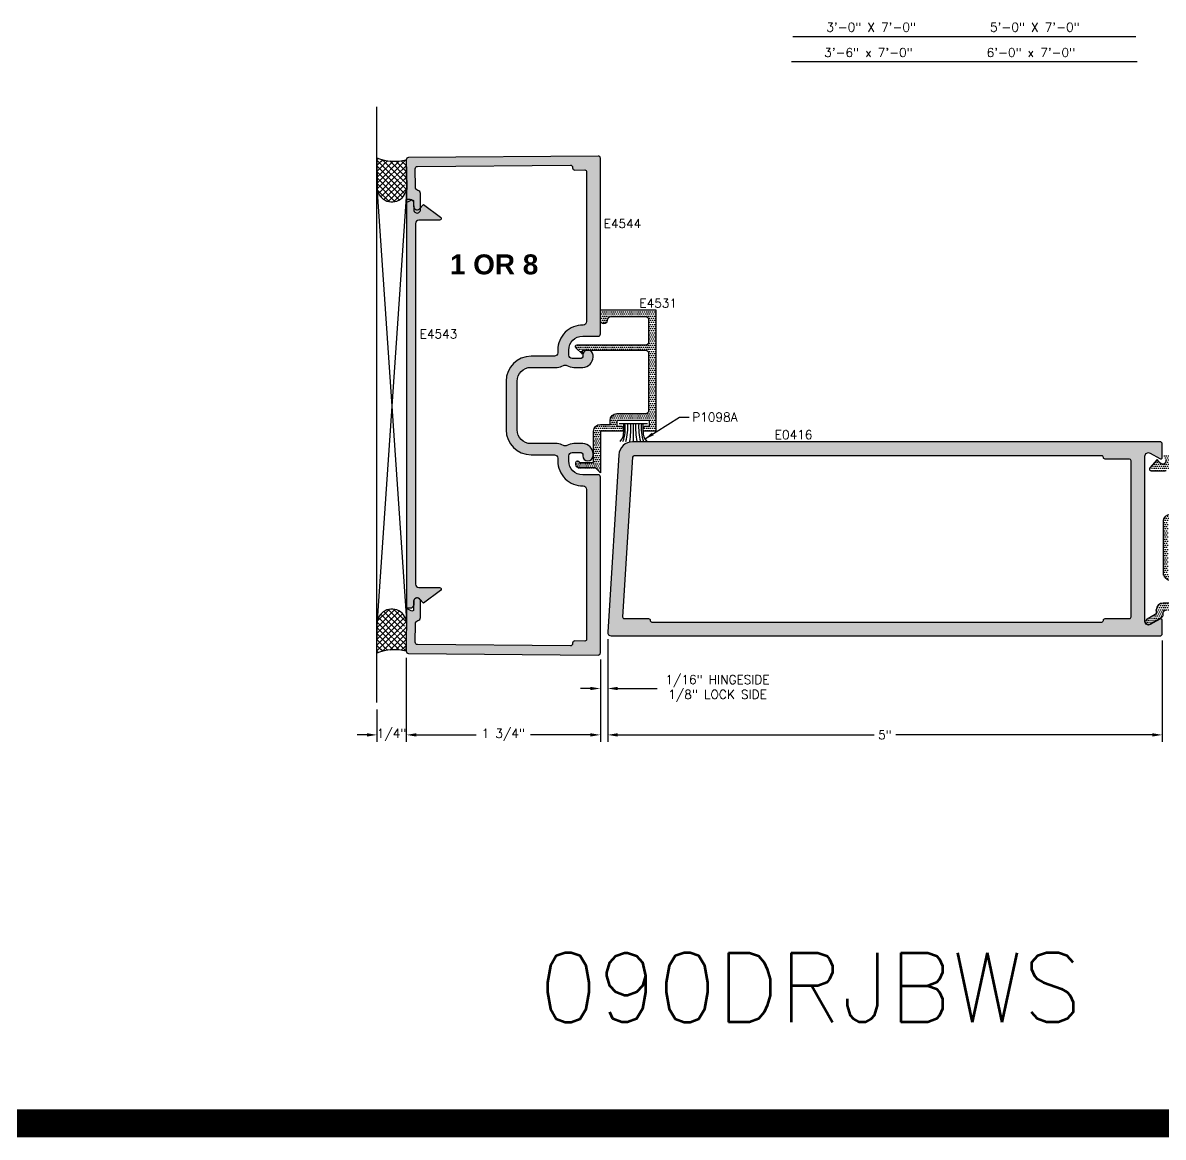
# Model space of a CAD drawing. Extents: x 0 to 130, y 0 to 90.
# Drawn here: x 59.54 to 69.83, y 59.75 to 69.8 of the extents above; entities that cross this region are included whole.
import ezdxf

# ---------------------------------------------------------------- set-up
doc = ezdxf.new("R2010")
doc.units = 0
doc.header["$MEASUREMENT"] = 0
doc.header["$PDMODE"] = 3
doc.layers.get('0').update_dxf_attribs({"linetype": 'CONTINUOUS'})
doc.layers.get('DEFPOINTS').update_dxf_attribs({"linetype": 'CONTINUOUS'})
for name, color, linetype in [('R-ANNO-DIMS', 3, 'CONTINUOUS'), ('R-ANNO-TEXT', 6, 'CONTINUOUS'), ('R-DET1', 4, 'CONTINUOUS'), ('R-DET2', 2, 'CONTINUOUS'), ('R-DET3', 5, 'CONTINUOUS'), ('R-OTLN', 1, 'CONTINUOUS'), ('R-PAT1', 5, 'CONTINUOUS'), ('TITLE', 7, 'CONTINUOUS')]:
    doc.layers.add(name, color=color, linetype=linetype)
doc.styles.get("Standard").update_dxf_attribs({"font": 'simplex'})
doc.dimstyles.new('1X', dxfattribs={"dimscale": 0, "dimtxt": 0.08, "dimasz": 0.09, "dimexe": 0.062, "dimexo": 0.062, "dimgap": 0.045, "dimtad": 0, "dimdec": 4, "dimzin": 4, "dimtxsty": 'STANDARD', "dimcen": 0, "dimazin": 3, "dimtp": 0.02, "dimtfac": 1, "dimtdec": 4, "dimtofl": 0, "dimtmove": 0, "dimatfit": 3, "dimtolj": 1, "dimtzin": 4})
pattern_1 = [(0, (60.76022827649363, 62.02101586784789), (0.009375, 0.01875), [0, -0.01875])]

# ---------------------------------------------------------------- blocks, each defined once
blk = doc.blocks.new('*D44')
at = {"layer": 'DEFPOINTS', "color": 0}
for p in [(64.81738784595909, 64.30734115437988), (64.75107755507702, 64.12200474211072), (64.81738784595909, 63.79991221047084)]:
    blk.add_point(p, dxfattribs=at)
at = {"layer": 'R-ANNO-DIMS', "color": 0}
for p, q in [((64.81738784595909, 64.24534115437989), (64.81738784595909, 63.73791221047084)), ((64.75107755507702, 64.06000474211072), (64.75107755507702, 63.73791221047084)), ((64.66107755507701, 63.79991221047084), (64.57107755507701, 63.79991221047084)), ((64.9073878459591, 63.79991221047084), (65.26334022691147, 63.79991221047084))]:
    blk.add_line(p, q, dxfattribs=at)
for points in [[(64.66107755507701, 63.81491221047084), (64.66107755507701, 63.78491221047084), (64.75107755507702, 63.79991221047084)], [(64.9073878459591, 63.81491221047084), (64.9073878459591, 63.78491221047084), (64.81738784595909, 63.79991221047084)]]:
    blk.add_solid(points, dxfattribs=at)
at = {"layer": 'R-ANNO-DIMS', "color": 0, "insert": (65.80738784595908, 63.79991221047084), "char_height": 0.08, "attachment_point": 5}
blk.add_mtext('\\A1;1/16" HINGESIDE\\P1/8" LOCK SIDE', dxfattribs=at)
blk = doc.blocks.new('*D43')
at = {"layer": 'DEFPOINTS', "color": 0}
for p in [(64.81738784595909, 64.30734115437988), (69.8173398455427, 64.29438889024121), (69.8173398455427, 63.38165306894983)]:
    blk.add_point(p, dxfattribs=at)
at = {"layer": 'R-ANNO-DIMS', "color": 0}
for p, q in [((64.81738784595909, 64.24534115437989), (64.81738784595909, 63.31965306894983)), ((69.8173398455427, 64.23238889024121), (69.8173398455427, 63.31965306894983)), ((64.9073878459591, 63.38165306894983), (67.21903051241756, 63.38165306894983)), ((69.7273398455427, 63.38165306894983), (67.41569717908422, 63.38165306894983))]:
    blk.add_line(p, q, dxfattribs=at)
for points in [[(64.9073878459591, 63.39665306894983), (64.9073878459591, 63.36665306894983), (64.81738784595909, 63.38165306894983)], [(69.7273398455427, 63.39665306894983), (69.7273398455427, 63.36665306894983), (69.8173398455427, 63.38165306894983)]]:
    blk.add_solid(points, dxfattribs=at)
at = {"layer": 'R-ANNO-DIMS', "color": 0, "insert": (67.31736384575089, 63.38165306894983), "char_height": 0.08, "attachment_point": 5}
blk.add_mtext('\\A1;5"', dxfattribs=at)
blk = doc.blocks.new('*D45')
at = {"layer": 'DEFPOINTS', "color": 0}
for p in [(63.00131872042468, 64.13710011877062), (62.73687231893557, 63.67335779103037), (63.00131872042468, 63.38165306894983)]:
    blk.add_point(p, dxfattribs=at)
at = {"layer": 'R-ANNO-DIMS', "color": 0}
for p, q in [((63.00131872042468, 64.07510011877062), (63.00131872042468, 63.31965306894983)), ((62.73687231893557, 63.61135779103037), (62.73687231893557, 63.31965306894983)), ((62.64687231893556, 63.38165306894983), (62.55687231893557, 63.38165306894983)), ((63.09131872042469, 63.38165306894983), (63.18131872042468, 63.38165306894983))]:
    blk.add_line(p, q, dxfattribs=at)
for points in [[(62.64687231893556, 63.39665306894983), (62.64687231893556, 63.36665306894983), (62.73687231893557, 63.38165306894983)], [(63.09131872042469, 63.39665306894983), (63.09131872042469, 63.36665306894983), (63.00131872042468, 63.38165306894983)]]:
    blk.add_solid(points, dxfattribs=at)
at = {"layer": 'R-ANNO-DIMS', "color": 0, "insert": (62.86909551968013, 63.38165306894983), "char_height": 0.08, "attachment_point": 5}
blk.add_mtext('\\A1;1/4"', dxfattribs=at)
blk = doc.blocks.new('*D46')
at = {"layer": 'DEFPOINTS', "color": 0}
for p in [(63.00131872042468, 64.13710011877062), (64.75107755507702, 64.12200474211072), (64.75107755507702, 63.38165306894983)]:
    blk.add_point(p, dxfattribs=at)
at = {"layer": 'R-ANNO-DIMS', "color": 0}
for p, q in [((63.00131872042468, 64.07510011877062), (63.00131872042468, 63.31965306894983)), ((64.75107755507702, 64.06000474211072), (64.75107755507702, 63.31965306894983)), ((63.09131872042469, 63.38165306894983), (63.63119813775085, 63.38165306894983)), ((64.66107755507701, 63.38165306894983), (64.12119813775085, 63.38165306894983))]:
    blk.add_line(p, q, dxfattribs=at)
for points in [[(63.09131872042469, 63.39665306894983), (63.09131872042469, 63.36665306894983), (63.00131872042468, 63.38165306894983)], [(64.66107755507701, 63.39665306894983), (64.66107755507701, 63.36665306894983), (64.75107755507702, 63.38165306894983)]]:
    blk.add_solid(points, dxfattribs=at)
at = {"layer": 'R-ANNO-DIMS', "color": 0, "insert": (63.87619813775085, 63.38165306894983), "char_height": 0.08, "attachment_point": 5}
blk.add_mtext('\\A1;1 3/4"', dxfattribs=at)

msp = doc.modelspace()

# ---------------------------------------------------------------- hatches: boundary and pattern name
at = {"layer": 'R-PAT1'}
h = msp.add_hatch(dxfattribs=at)
h.set_pattern_fill('ANSI37', color=256, scale=0.3, style=0)
h.set_pattern_definition([(45, (53.16250925716278, 61.69968537047961), (-0.02651650429449553, 0.02651650429449553), []), (135, (53.16250925716278, 61.69968537047961), (-0.02651650429449553, -0.02651650429449553), [])])
edge = h.paths.add_edge_path()
edge.add_line((63.00131872042468, 68.56655876760375), (63.00468716312706, 68.32166888381497))
edge.add_line((62.73712035669298, 68.58425390498064), (62.73721231943706, 68.32166888381497))
edge.add_arc((62.87094974128206, 68.32166888381497), 0.1337374218449998, 180.0000000008725, 368.2968632308443)
edge.add_arc((62.89809217009561, 69.00649098097004), 0.4518805960098387, 249.1313715685076, 283.2051082673992)
h = msp.add_hatch(dxfattribs=at)
h.set_pattern_fill('DOTS', color=256, scale=0.3, style=0)
h.set_pattern_definition(pattern_1)
edge = h.paths.add_edge_path()
edge.add_arc((64.73107755507702, 66.99682944318718), 0.0199999999999978, 269.9999999999949, 360.0000000000051)
edge.add_line((64.75107755507702, 66.99682944318718), (64.75107755507702, 68.58165414426365))
edge.add_arc((64.73107755507701, 68.58165414426365), 0.02000000000000135, 0, 90.49999999999598)
edge.add_line((64.73090302436705, 68.60165338272493), (63.021143428176, 68.586732536775))
edge.add_arc((63.02131795888597, 68.56673329831372), 0.01999999999999962, 90.49999999999986, 180.5000000000011)
edge.add_line((63.00131872042468, 68.56655876760375), (63.00456624531081, 68.19442927464206))
edge.add_arc((63.01256594069532, 68.19449908692604), 0.007999999999999155, 180.5000000000164, 300.5001091747245)
edge.add_line((63.01662626073338, 68.18760606137928), (63.04498156641883, 68.20430868565927))
edge.add_arc((63.0525946664902, 68.19138426275906), 0.01500000000000013, 0.5000000000061959, 120.50010917471741, ccw=False)
edge.add_line((63.06759409533616, 68.19151516079154), (63.06823455514308, 68.11812573605506))
edge.add_arc((63.09923342199948, 68.11839542904728), 0.03100004001111181, 180.4984659742341, 360.5015340257684)
edge.add_line((63.13023227437002, 68.11866678195408), (63.12898103599743, 68.26203437963338))
edge.add_arc((63.09798221654896, 68.26176383794188), 0.03100000000009017, 0.5000352864027092, 74.5860505580476)
edge.add_arc((63.114461248123, 68.32153374273011), 0.03099999999999986, 180.5000000000016, 254.5860505581224, ccw=False)
edge.add_line((63.08346242850801, 68.32126322012965), (63.0820137971097, 68.48725993659849))
edge.add_arc((63.10201303557098, 68.48743446730846), 0.01999999999999872, 90.49999999999858, 180.4999999999986, ccw=False)
edge.add_line((63.10183850486101, 68.50743370576974), (64.48090302436705, 68.5194686195064))
edge.add_arc((64.48107755507702, 68.49946938104512), 0.01999999999999961, 0, 90.49999999999733, ccw=False)
edge.add_line((64.50107755507702, 68.49946938104512), (64.50107755507702, 68.49481826536481))
edge.add_arc((64.52107755507701, 68.49481826536481), 0.01999999999999913, 179.9999999999949, 270.4999999999973)
edge.add_line((64.52125208578698, 68.47481902690353), (64.61094665704454, 68.47560177956845))
edge.add_arc((64.61107755507702, 68.46060235072247), 0.01499999999999838, 0, 90.49999999999937, ccw=False)
edge.add_line((64.62607755507702, 68.46060235072247), (64.62607755507702, 67.10781163925407))
edge.add_arc((64.59507755507701, 67.10781163925407), 0.03100000000000724, -90.67573768840703, 1.318767317570746e-11, ccw=False)
edge.add_arc((64.59205840009868, 66.85182944318719), 0.2250000000000008, 89.32426231157832, 180.0000000000002)
edge.add_line((64.36705840009868, 66.85182944318719), (64.36705840009868, 66.82686118908417))
edge.add_arc((64.33605840009868, 66.82686118908417), 0.03099999999999792, -90.00000000000159, 1.5916157281026244e-12, ccw=False)
edge.add_line((64.33605840009868, 66.79586118908418), (64.12607755507702, 66.79586118908418))
edge.add_arc((64.12607755507702, 66.57086118908418), 0.2249999999999996, 89.99999999999945, 179.9999999999995)
edge.add_line((63.90107755507702, 66.57086118908418), (63.90107755507702, 66.35182944318719))
edge.add_line((63.90107755507702, 66.35182944318719), (63.90107755507702, 66.13279769729019))
edge.add_arc((64.12607755507702, 66.13279769729019), 0.2249999999999992, 180.0000000000005, 270.0000000000006)
edge.add_line((64.12607755507702, 65.90779769729019), (64.33605840009868, 65.90779769729019))
edge.add_arc((64.33605840009868, 65.8767976972902), 0.03099999999999792, -1.5916157281026244e-12, 90.00000000000159, ccw=False)
edge.add_line((64.36705840009868, 65.8767976972902), (64.36705840009868, 65.8518294431872))
edge.add_arc((64.59205840009864, 65.85182944318723), 0.2249999999999472, 180.0000000000113, 270.6757376884349)
edge.add_arc((64.59507755507701, 65.59584724712042), 0.03100000000000127, 1.5916157281026244e-12, 90.67573768842442, ccw=False)
edge.add_line((64.62607755507702, 65.59584724712042), (64.62607755507702, 64.2430565356519))
edge.add_arc((64.61107755507702, 64.2430565356519), 0.01499999999999879, 269.50000000000057, 359.9999999999983, ccw=False)
edge.add_line((64.61094665704454, 64.22805710680593), (64.52125208578698, 64.22883985947084))
edge.add_arc((64.52107755507701, 64.20884062100956), 0.01999999999999874, 89.49999999999632, 179.9999999999975)
edge.add_line((64.50107755507702, 64.20884062100956), (64.50107755507702, 64.20418950532925))
edge.add_arc((64.48107755507701, 64.20418950532925), 0.01999999999999913, 269.5000000000027, 359.9999999999911, ccw=False)
edge.add_line((64.48090302436705, 64.18419026686797), (63.10183850486101, 64.19622518060463))
edge.add_arc((63.10201303557097, 64.21622441906592), 0.01999999999999962, 179.4999999999989, 269.4999999999989, ccw=False)
edge.add_line((63.08201379710969, 64.2163989497759), (63.08346242842013, 64.38239565617543))
edge.add_arc((63.11446124803507, 64.38212513357492), 0.03099999999994533, 105.41391550121801, 179.4999999998654, ccw=False)
edge.add_arc((63.09798225186731, 64.44189504812476), 0.03100000000000103, 285.4139155013505, 359.4999788280914)
edge.add_line((63.12898107138234, 64.44162451406964), (63.13023227524267, 64.5849922044165))
edge.add_arc((63.099233423309, 64.5852636073845), 0.03100004001249247, 359.4983734451089, 539.5016265548951)
edge.add_line((63.06823455601573, 64.5855332503155), (63.0675940950245, 64.51214368987016))
edge.add_arc((63.05259466617854, 64.51227458790262), 0.01500000000000148, 239.4999590346846, 359.50000000000574, ccw=False)
edge.add_line((63.04498158149342, 64.4993501559392), (63.01662625182095, 64.5160527488796))
edge.add_arc((63.01256593998888, 64.5091597184991), 0.00799999999999807, 59.49995903464867, 179.5000000000057)
edge.add_line((63.00456624460437, 64.5092295307831), (63.00131872042468, 64.13710011877062))
edge.add_arc((63.02131795888597, 64.13692558806065), 0.01999999999999827, 179.5000000000052, 269.5000000000027)
edge.add_line((63.021143428176, 64.11692634959937), (64.73090302436705, 64.10200550364942))
edge.add_arc((64.73107755507701, 64.12200474211072), 0.02000000000000138, 269.500000000004, 360)
edge.add_line((64.75107755507702, 64.12200474211072), (64.75107755507702, 65.70682944318719))
edge.add_arc((64.73107755507701, 65.70682944318719), 0.02000000000000268, 359.9999999999987, 449.9999999999911)
edge.add_line((64.73107755507701, 65.72682944318719), (64.59205840009868, 65.72682944318719))
edge.add_arc((64.59205840009868, 65.85182944318719), 0.125, 180, 270, ccw=False)
edge.add_line((64.46705840009868, 65.85182944318719), (64.46705840009868, 65.89679769729018))
edge.add_arc((64.49805840009869, 65.89679769729018), 0.03100000000000191, 90.00000000000568, 180.0000000000008, ccw=False)
edge.add_line((64.49805840009869, 65.92779769729019), (64.57705840009868, 65.92779769729019))
edge.add_arc((64.57705840009868, 65.91279769729019), 0.01500000000000057, 0, 90, ccw=False)
edge.add_line((64.59205840009868, 65.91279769729019), (64.59205840009868, 65.89829769729019))
edge.add_arc((64.63855840009869, 65.89829769729019), 0.04650000000000176, 180, 360)
edge.add_line((64.68505840009868, 65.89829769729019), (64.68505840009868, 65.91479769729018))
edge.add_arc((64.59205840009868, 65.91479769729018), 0.09299999999999997, 2.188768813050163e-12, 90)
edge.add_line((64.59205840009868, 66.00779769729019), (64.51205840009868, 66.00779769729019))
edge.add_arc((64.51205840009868, 65.88279769729019), 0.125, 90.00000000000225, 120.0593864917855)
edge.add_arc((64.43391841228654, 66.01781674151994), 0.03099999999999825, 237.87116047523068, 300.0593864917805, ccw=False)
edge.add_arc((64.36105840009868, 65.90179769729019), 0.1059999999999981, 57.87116047523627, 90.00000000000072)
edge.add_line((64.36105840009868, 66.00779769729019), (64.12607755507702, 66.00779769729019))
edge.add_arc((64.12607755507702, 66.13279769729019), 0.125, 180, 270, ccw=False)
edge.add_line((64.00107755507702, 66.13279769729019), (64.00107755507702, 66.35182944318719))
edge.add_line((64.00107755507702, 66.35182944318719), (64.00107755507702, 66.57086118908418))
edge.add_arc((64.12607755507702, 66.57086118908418), 0.125, 90, 180, ccw=False)
edge.add_line((64.12607755507702, 66.69586118908418), (64.36105840009868, 66.69586118908418))
edge.add_arc((64.36105840009868, 66.80186118908418), 0.1060000000000016, 269.9999999999997, 302.1288395247631)
edge.add_arc((64.43391841228653, 66.68584214485443), 0.03099999999999829, 59.94061350821943, 122.12883952476929, ccw=False)
edge.add_arc((64.51205840009868, 66.82086118908418), 0.1250000000000036, 239.940613508215, 269.999999999999)
edge.add_line((64.51205840009868, 66.69586118908418), (64.59205840009868, 66.69586118908418))
edge.add_arc((64.59205840009868, 66.78886118908417), 0.09299999999999553, 269.9999999999995, 360.0000000000006)
edge.add_line((64.68505840009868, 66.78886118908417), (64.68505840009868, 66.80536118908418))
edge.add_arc((64.63855840009869, 66.80536118908418), 0.04650000000000176, 0, 180)
edge.add_line((64.59205840009868, 66.80536118908418), (64.59205840009868, 66.79086118908418))
edge.add_arc((64.57705840009868, 66.79086118908418), 0.01500000000000101, -89.99999999999841, 0, ccw=False)
edge.add_line((64.57705840009868, 66.77586118908417), (64.49805840009867, 66.77586118908417))
edge.add_arc((64.49805840009869, 66.80686118908417), 0.03099999999999881, 180, 269.9999999999992, ccw=False)
edge.add_line((64.46705840009868, 66.80686118908417), (64.46705840009868, 66.85182944318717))
edge.add_arc((64.59205840009868, 66.85182944318719), 0.125, 90, 180, ccw=False)
edge.add_line((64.59205840009868, 66.97682944318719), (64.73107755507701, 66.97682944318719))
h = msp.add_hatch(dxfattribs=at)
h.set_pattern_fill('DOTS', color=256, scale=0.3, style=0)
h.set_pattern_definition(pattern_1)
edge = h.paths.add_edge_path()
edge.add_arc((63.30168726312706, 64.6960848210734), 0.01500000992565731, -53.32849880519058, 90, ccw=False)
edge.add_line((63.31064566312706, 64.6840537210734), (63.15752876312705, 64.57008535107339))
edge.add_line((63.15752876312705, 64.57008535107339), (63.11960756312705, 64.60800641107339))
edge.add_arc((63.09768721312705, 64.58608610107338), 0.03100002797771731, 44.99994772363017, 179.9999815174662)
edge.add_line((63.06668718514935, 64.5860861110734), (63.06668730529136, 64.55408556107339))
edge.add_arc((63.03568730312705, 64.55408556107339), 0.03100000216431198, -90.00001848249673, 0, ccw=False)
edge.add_line((63.03568729312705, 64.52308555890909), (63.00468716312706, 64.52308542107339))
edge.add_line((63.00468716312706, 64.52308542107339), (63.00468716312706, 68.21108542107339))
edge.add_line((63.00468716312706, 68.21108542107339), (63.03568728312641, 68.21108542107339))
edge.add_arc((63.03568730312705, 68.1800854210734), 0.03099999999999815, -2.631850293255411e-11, 90.00003696619092, ccw=False)
edge.add_line((63.06668730312705, 68.18008542107339), (63.06668721312705, 68.14808442107339))
edge.add_arc((63.09768721312705, 68.14808442107338), 0.03099999999999881, 179.9999999999737, 315.0004574216065)
edge.add_line((63.11960769834422, 68.12616428585838), (63.15752876312706, 68.1640854210734))
edge.add_line((63.15752876312706, 68.1640854210734), (63.31064570510124, 68.0501164774441))
edge.add_arc((63.30168726312705, 68.03808542107339), 0.01500000000000763, -89.99999999997277, 53.32827068049619, ccw=False)
edge.add_line((63.30168726312706, 68.02308542107339), (63.11568726312706, 68.02308542107339))
edge.add_arc((63.11568726312705, 67.9920854210734), 0.0309999999999917, 89.99999999998687, 180)
edge.add_line((63.08468726312706, 67.9920854210734), (63.08468723312706, 64.74208532107339))
edge.add_arc((63.11568726312706, 64.74208532107339), 0.03100003000000129, 180, 270)
edge.add_line((63.11568726312706, 64.71108529107339), (63.30168726312706, 64.71108483099906))
h = msp.add_hatch(dxfattribs=at)
h.set_pattern_fill('DOTS', color=256, scale=0.3, style=0)
h.set_pattern_definition(pattern_1)
edge = h.paths.add_edge_path()
edge.add_arc((64.75107755507702, 66.11996739154142), 0.06199999999999761, 90, 180, ccw=False)
edge.add_line((64.75107755507702, 66.18196739154142), (64.83807755507702, 66.18196739154142))
edge.add_line((64.83807755507702, 66.18196739154142), (64.83807855507702, 66.21696739154142))
edge.add_arc((64.90007855507702, 66.2169673915414), 0.06199999999999761, 90, 179.9999999999869, ccw=False)
edge.add_line((64.90007855507702, 66.27896739154141), (65.15807755507701, 66.27896639154142))
edge.add_arc((65.15807755507701, 66.30996639154142), 0.03100000000000591, 270, 360)
edge.add_line((65.18907755507702, 66.30996639154142), (65.18907755507702, 66.81746539154142))
edge.add_arc((65.15807755507701, 66.81746539154142), 0.03100000000000591, 0, 90)
edge.add_line((65.15807755507701, 66.84846539154142), (64.58607755507703, 66.84846539154142))
edge.add_line((64.58607755507703, 66.84846539154142), (64.58607755507703, 66.81746539154142))
edge.add_line((64.58607755507703, 66.81746539154142), (64.53042701937639, 66.87311585584081))
edge.add_arc((64.54092755507702, 66.88361639154142), 0.01485000000000256, 90, 224.9999999999612, ccw=False)
edge.add_line((64.54092755507702, 66.89846639154142), (65.15807755507701, 66.89846539154142))
edge.add_arc((65.15807755507703, 66.92946539154141), 0.0309999999999917, 269.9999999999737, 360)
edge.add_line((65.18907755507702, 66.92946539154141), (65.18907755507702, 67.12071639154142))
edge.add_arc((65.15807755507701, 67.12071639154142), 0.03100000000000591, 0, 90)
edge.add_line((65.15807755507701, 67.15171639154143), (64.84407755507702, 67.15171639154143))
edge.add_arc((64.84408702400289, 67.1206935315322), 0.03102286145430252, 90.0174880546705, 181.8049676267592)
edge.add_arc((64.78207855507702, 67.11971739154143), 0.03100099999998941, 180, 359.99815174905126, ccw=False)
edge.add_line((64.75107755507702, 67.11971739154143), (64.75107755507702, 67.21371739154142))
edge.add_line((64.75107755507702, 67.21371739154142), (65.25107755507702, 67.21371739154142))
edge.add_line((65.25107755507702, 67.21371739154142), (65.25107755507702, 66.11996739154142))
edge.add_line((65.25107755507702, 66.11996739154142), (65.13807755507702, 66.11996739154142))
edge.add_line((65.13807755507702, 66.11996739154142), (65.13807755507702, 66.14396739154142))
edge.add_arc((65.16107755507701, 66.14396739154142), 0.02299999999999613, 90, 180, ccw=False)
edge.add_line((65.16107755507701, 66.16696739154142), (65.19507855507702, 66.16696639154142))
edge.add_line((65.19507855507702, 66.16696639154142), (65.19507855507702, 66.21696739154142))
edge.add_line((65.19507855507702, 66.21696739154142), (64.90007855507702, 66.21696739154142))
edge.add_line((64.90007855507702, 66.21696739154142), (64.90007855507702, 66.16696639154142))
edge.add_line((64.90007855507702, 66.16696639154142), (64.93507755507702, 66.16696739154142))
edge.add_arc((64.93507755507702, 66.14396739154142), 0.02299999999999613, 0, 90, ccw=False)
edge.add_line((64.95807755507701, 66.14396739154142), (64.95807755507701, 66.11996739154142))
edge.add_line((64.95807755507701, 66.11996739154142), (64.75107755507702, 66.11996739154142))
edge.add_line((64.75107755507702, 66.11996739154142), (64.75107755507702, 65.74546639154143))
edge.add_line((64.75107755507702, 65.74546639154143), (64.70807755507701, 65.78846639154142))
edge.add_line((64.70807755507701, 65.78846639154142), (64.56207755507702, 65.78846739154142))
edge.add_arc((64.56207755507702, 65.81946739154142), 0.03100000000000591, 180, 270, ccw=False)
edge.add_line((64.53107755507702, 65.81946739154142), (64.53107755507702, 65.83846739154143))
edge.add_arc((64.54607755507702, 65.83846739154143), 0.01500000000000057, 0, 180, ccw=False)
edge.add_line((64.56107755507702, 65.83846739154143), (64.68907755507702, 65.83846739154143))
edge.add_line((64.68907755507702, 65.83846739154143), (64.68907755507702, 66.11996739154142))
h = msp.add_hatch(dxfattribs=at)
h.set_pattern_fill('DOTS', color=256, scale=0.3, style=0)
h.set_pattern_definition([(0, (54.98493854056493, 61.00995919381971), (0.009375, 0.01875), [0, -0.01875])])
edge = h.paths.add_edge_path(flags=16)
edge.add_line((69.52137635052271, 65.86834899639192), (69.30129331663275, 65.86834899639192))
edge.add_arc((69.30127081778062, 65.88331716130094), 0.01496818181817688, 179.9138779998697, 270.08612200013033, ccw=False)
edge.add_line((69.2863026528716, 65.88333966015307), (69.2863026528716, 65.88432960964674))
edge.add_arc((69.27133448796258, 65.88435210849887), 0.01496818181817688, 359.9138779998697, 450.0861220001303)
edge.add_line((69.27131198911044, 65.8993202734079), (65.05626866510124, 65.8993907484756))
edge.add_arc((65.05626841430288, 65.8843907484777), 0.01499999999999402, 89.99904202081102, 176.4221203341918)
edge.add_line((65.0412976508666, 65.88532682653803), (64.95132030699673, 64.4463127242313))
edge.add_arc((64.96629107043302, 64.44537664617096), 0.01500000000000537, 176.4221203341376, 269.9999999999458)
edge.add_line((64.966291070433, 64.43037664617096), (65.1853661647021, 64.43037664617096))
edge.add_arc((65.18538866355424, 64.41540848126193), 0.01496818181817688, -0.08612200013027405, 90.08612200013027, ccw=False)
edge.add_line((65.20035682846326, 64.4153859824098), (65.20035682846326, 64.41439603291614))
edge.add_arc((65.21532499337228, 64.41437353406401), 0.01496818181817688, 179.9138779998697, 270.0861220001303)
edge.add_line((65.21534749222441, 64.39940536915499), (69.27131198911044, 64.39940536915499))
edge.add_arc((69.27133448796258, 64.41437353406401), 0.01496818181817688, 269.9138779998697, 360.0861220001303)
edge.add_line((69.2863026528716, 64.41439603291614), (69.2863026528716, 64.4153859824098))
edge.add_arc((69.30127081778062, 64.41540848126193), 0.01496818181817688, 89.91387799986973, 180.0861220001303, ccw=False)
edge.add_line((69.30129331663275, 64.43037664617096), (69.52131494345181, 64.43037664617096))
edge.add_arc((69.52131494345181, 64.44537664617096), 0.01500000000000057, 270, 360.0788887102736)
edge.add_line((69.53631492923358, 64.44539729918048), (69.53637633630447, 65.85336964940146))
edge.add_arc((69.52137635052271, 65.85334899639193), 0.0149999999999897, 0.07888871027369036, 90)
edge = h.paths.add_edge_path()
edge.add_line((64.8483590727886, 64.27438889024121), (69.7973398455427, 64.2743888902412))
edge.add_arc((69.7973398455427, 64.29438889024121), 0.02000000000001023, 270, 360)
edge.add_line((69.8173398455427, 64.29438889024121), (69.8173398455427, 64.4133859824098))
edge.add_arc((69.8023304332844, 64.41332271344287), 0.0150095456061147, 0.2415166728028887, 120.5003745128519)
edge.add_line((69.79471242854473, 64.4262553258274), (69.70780900513691, 64.37612145504127))
edge.add_arc((69.69232336662893, 64.4030250072581), 0.03104200576449915, 180.0618225411115, 299.9246568973985, ccw=False)
edge.add_line((69.66128137893483, 64.40299151272636), (69.66135208961295, 65.89580484051464))
edge.add_arc((69.69232336662893, 65.89578226533771), 0.03097128524357893, 60.00000878771448, 179.9582367194616, ccw=False)
edge.add_line((69.70780900513691, 65.9226041875216), (69.79471242854473, 65.87247031673547))
edge.add_arc((69.8023042146676, 65.88544902778689), 0.01503602863430464, 239.6748650764207, 359.5832437379943)
edge.add_line((69.8173398455427, 65.88533966015308), (69.8173398455427, 66.00433675232168))
edge.add_arc((69.7973398455427, 66.00433675232166), 0.02000000000001023, 4.071109992271219e-11, 90)
edge.add_line((69.7973398455427, 66.02433675232167), (65.04210633083372, 66.02433675232167))
edge.add_arc((65.0419634004215, 65.89950634351914), 0.1248304906299396, 89.93439654740953, 176.4481248076014)
edge.add_line((64.9173726946324, 65.90723986935718), (64.81738779577262, 64.30734006624449))
edge.add_arc((64.84829890699304, 64.30536309851765), 0.03097426671083793, 176.3405443377863, 270.1112939446351)
h = msp.add_hatch(dxfattribs=at)
h.set_pattern_fill('DOTS', color=256, scale=0.3, style=0)
h.set_pattern_definition([(0, (62.7594097394537, 61.00424078090991), (0.009375, 0.01875), [0, -0.01875])])
edge = h.paths.add_edge_path()
edge.add_line((69.91431306662892, 64.4855220072581), (69.88632336662893, 64.4370410072581))
edge.add_line((69.88632336662893, 64.4370410072581), (69.8863232502236, 64.3930230072581))
edge.add_arc((69.90132326662892, 64.3930230072581), 0.01500001640532389, 180, 330.0000361789067)
edge.add_line((69.91431366662893, 64.3855230072581), (69.96432296662893, 64.4721440072581))
edge.add_line((69.96432296662893, 64.4721440072581), (69.96432288570554, 64.8691050072581))
edge.add_arc((69.94432326662893, 64.8691050072581), 0.01999961907661429, 0, 97.42321911393714)
edge.add_arc((69.94432250052047, 64.86910529589396), 0.01999923389362643, 97.42114952086007, 180.0008269125051)
edge.add_line((69.92432326662892, 64.8691050072581), (69.92432346662892, 64.8471060072581))
edge.add_arc((69.89932346662891, 64.8471060072581), 0.02500000000000568, -179.9977081687921, 0, ccw=False)
edge.add_line((69.87432346664892, 64.8471050072581), (69.87432336662893, 65.0775247072581))
edge.add_line((69.87432336662893, 65.0775247072581), (69.87432316662893, 65.3040223072581))
edge.add_arc((69.88932316662891, 65.3040223072581), 0.01499999999998636, 89.99999999994583, 180, ccw=False)
edge.add_line((69.88932316662893, 65.3190223072581), (70.07982916662893, 65.31902379644778))
edge.add_arc((70.07982916662894, 65.3500238072581), 0.03100001081031678, 269.9999999999737, 389.9999884644558)
edge.add_line((70.10667596662893, 65.3655238072581), (70.07434426662891, 65.4215223072581))
edge.add_arc((70.08733456662893, 65.42902230725811), 0.01499992980285041, 90, 210.0001548077456, ccw=False)
edge.add_line((70.08733456662893, 65.44402223706093), (70.26932330662892, 65.4440223072581))
edge.add_arc((70.26932330662892, 65.4290223072581), 0.01500000000000057, -30.000059314165583, 90, ccw=False)
edge.add_line((70.28231367992147, 65.4215222938101), (70.24998233438839, 65.3655238605132))
edge.add_arc((70.27682920662892, 65.3500238072581), 0.03100010000000593, 149.9999930530497, 270)
edge.add_line((70.27682920662892, 65.3190237072581), (70.33432336662892, 65.3190255072581))
edge.add_line((70.33432336662892, 65.3190255072581), (70.33432336662892, 65.9000230072581))
edge.add_line((70.33432336662892, 65.9000230072581), (69.83432336662892, 65.9000230072581))
edge.add_line((69.83432336662892, 65.9000230072581), (69.84810936662892, 65.8655300372581))
edge.add_arc((69.81932326662893, 65.8540253872581), 0.03099994394884903, -142.52509165199967, 21.78460924861332, ccw=False)
edge.add_line((69.7947210954435, 65.83516458934827), (69.77069586662893, 65.8661179772581))
edge.add_line((69.77069586662893, 65.8661179772581), (69.705708592786, 65.78866748530558))
edge.add_arc((69.71719836662892, 65.77902460725811), 0.01499999999999959, 139.9946948706746, 270)
edge.add_line((69.71719836662892, 65.76402460725811), (69.84276398017175, 65.76402795526222))
edge.add_arc((69.81932335489145, 65.85402523029987), 0.09299985176188859, 284.5988618965142, 343.6051380217247)
edge.add_arc((69.93828126662892, 65.81902553725811), 0.03100000016531761, 90, 163.6050192301044, ccw=False)
edge.add_line((69.93828126662892, 65.85002553742342), (70.25332351662892, 65.85002553725809))
edge.add_arc((70.25332351662891, 65.8190255372581), 0.0309999999999917, 1.8482497921468166e-05, 89.99999999997368, ccw=False)
edge.add_line((70.28432351662892, 65.8190255472581), (70.28432351662892, 65.5250230072581))
edge.add_arc((70.25332351662892, 65.5250230072581), 0.0309999999999917, -90.00003696502222, 0, ccw=False)
edge.add_line((70.25332349662892, 65.49402300725811), (70.08733456662893, 65.49402230346517))
edge.add_arc((70.08733456662893, 65.4290223072581), 0.06499999620707797, 90, 180.2454029956546)
edge.add_line((70.02233516662892, 65.4287439072581), (70.02233456662893, 65.4116044072581))
edge.add_line((70.02233456662893, 65.4116044072581), (70.04691806662892, 65.3690248072581))
edge.add_line((70.04691806662892, 65.3690248072581), (69.88932346662892, 65.36902230725809))
edge.add_arc((69.88932346662892, 65.3040223072581), 0.06499999999999773, 90, 180)
edge.add_line((69.82432346662893, 65.3040223072581), (69.82432305167004, 64.8471060072581))
edge.add_arc((69.89432645523578, 64.84710738333223), 0.07000340357927444, 180.0011262772319, 273.3696336210385)
edge.add_arc((69.89932346662893, 64.7622510072581), 0.01499997685864451, 0, 93.37247195566982, ccw=False)
edge.add_line((69.91432344348758, 64.7622510072581), (69.91432336662892, 64.5850240072581))
edge.add_arc((69.89932346662891, 64.5850240072581), 0.01499990000000651, -89.99999999994583, 0, ccw=False)
edge.add_line((69.89932346662893, 64.57002410725809), (69.82432336662892, 64.5700250072581))
edge.add_arc((69.82432336662893, 64.50802500725808), 0.06200000000001182, 90.00000000001312, 179.9999999999869)
edge.add_line((69.76232336662892, 64.5080250072581), (69.76232326662893, 64.4809670072581))
edge.add_arc((69.74732326662891, 64.4809670072581), 0.01500000000001478, -59.99927221914038, 0, ccw=False)
edge.add_line((69.75482343163436, 64.46797672146867), (69.67994104268507, 64.42474269846848))
edge.add_arc((69.69232336662893, 64.4030250072581), 0.02499960115202067, 119.6895913246492, 300.3387913391612)
edge.add_line((69.70495096662893, 64.3814490072581), (69.81682343163436, 64.44603472146866))
edge.add_arc((69.80932326662892, 64.4590250072581), 0.01500000000000646, 300.0007277807855, 360)
edge.add_line((69.82432326662892, 64.4590250072581), (69.82432326662892, 64.4770230072581))
edge.add_arc((69.85532326662891, 64.47702300725811), 0.0309999999999917, 90, 180.0000000000263, ccw=False)
edge.add_line((69.85532326662891, 64.5080230072581), (69.90132256662892, 64.5080210072581))
edge.add_arc((69.90132256662892, 64.4930220072581), 0.01499899999998888, -29.99977283673519, 90, ccw=False)
h = msp.add_hatch(dxfattribs=at)
h.set_pattern_fill('ANSI37', color=256, scale=0.3, style=0)
h.set_pattern_definition([(315, (53.16250925716278, 71.00397351589476), (-0.02651650429449553, -0.02651650429449553), []), (225, (53.16250925716278, 71.00397351589476), (-0.02651650429449553, 0.02651650429449553), [])])
edge = h.paths.add_edge_path()
edge.add_line((63.00131872042468, 64.13710011877062), (63.00468716312706, 64.3819900025594))
edge.add_line((62.73712035669298, 64.11940498139373), (62.73721231943706, 64.3819900025594))
edge.add_arc((62.87094974128206, 64.3819900025594), 0.1337374218449998, 351.7031367691558, 539.9999999991276)
edge.add_arc((62.89809217009561, 63.69716790540433), 0.4518805960098387, 76.79489173260077, 110.8686284314924)

# ---------------------------------------------------------------- linework, layer by layer
at = {"layer": 'R-ANNO-TEXT'}
for p, q in [((66.4865794779753, 69.67948183241195), (69.57808870593664, 69.67948183241195)), ((66.47359056971045, 69.45252693925933), (69.59107761420148, 69.45252693925933))]:
    msp.add_line(p, q, dxfattribs=at)
at = {"layer": 'R-DET1', "color": 4, "linetype": 'CONTINUOUS'}
msp.add_lwpolyline([(63.30168726312706, 64.71108483099906, -0.7220754185484303), (63.31064566312706, 64.6840537210734), (63.15752876312705, 64.57008535107339), (63.11960756312705, 64.60800641107339, 0.6681788512054427), (63.06668718514935, 64.5860861110734), (63.06668730529136, 64.55408556107339, -0.4142136568547753), (63.03568729312705, 64.52308555890909), (63.00468716312706, 64.52308542107339), (63.00468716312706, 68.21108542107339), (63.03568728312641, 68.21108542107339, -0.4142137513425706), (63.06668730312705, 68.18008542107339), (63.06668721312705, 68.14808442107339, 0.6681815248865433), (63.11960769834422, 68.12616428585838), (63.15752876312706, 68.1640854210734), (63.31064570510124, 68.0501164774441, -0.7220739041827239), (63.30168726312706, 68.02308542107339), (63.11568726312706, 68.02308542107339, 0.414213562373095), (63.08468726312706, 67.9920854210734), (63.08468723312706, 64.74208532107339, 0.414213562373095), (63.11568726312706, 64.71108529107339)], format="xyb", close=True, dxfattribs=at)
at = {"layer": 'R-DET1'}
msp.add_lwpolyline([(64.68907755507702, 66.11996739154142, -0.414213562373095), (64.75107755507702, 66.18196739154142), (64.83807755507702, 66.18196739154142), (64.83807855507702, 66.21696739154142, -0.414213562373095), (64.90007855507702, 66.27896739154141), (65.15807755507701, 66.27896639154142, 0.414213562373095), (65.18907755507702, 66.30996639154142), (65.18907755507702, 66.81746539154142, 0.414213562373095), (65.15807755507701, 66.84846539154142), (64.58607755507703, 66.84846539154142), (64.58607755507703, 66.81746539154142), (64.53042701937639, 66.87311585584081, -0.6681786379192909), (64.54092755507702, 66.89846639154142), (65.15807755507701, 66.89846539154142, 0.414213562373095), (65.18907755507702, 66.92946539154141), (65.18907755507702, 67.12071639154142, 0.414213562373095), (65.15807755507701, 67.15171639154143), (64.84407755507702, 67.15171639154143, 0.423380872169868), (64.81307955506088, 67.11971639150917, -0.9999838710978167), (64.75107755507702, 67.11971739154143), (64.75107755507702, 67.21371739154142), (65.25107755507702, 67.21371739154142), (65.25107755507702, 66.11996739154142), (65.13807755507702, 66.11996739154142), (65.13807755507702, 66.14396739154142, -0.414213562373095), (65.16107755507701, 66.16696739154142), (65.19507855507702, 66.16696639154142), (65.19507855507702, 66.21696739154142), (64.90007855507702, 66.21696739154142), (64.90007855507702, 66.16696639154142), (64.93507755507702, 66.16696739154142, -0.414213562373095), (64.95807755507701, 66.14396739154142), (64.95807755507701, 66.11996739154142), (64.75107755507702, 66.11996739154142), (64.75107755507702, 65.74546639154143), (64.70807755507701, 65.78846639154142), (64.56207755507702, 65.78846739154142, -0.414213562373095), (64.53107755507702, 65.81946739154142), (64.53107755507702, 65.83846739154143, -0.9999999999999999), (64.56107755507702, 65.83846739154143), (64.68907755507702, 65.83846739154143)], format="xyb", close=True, dxfattribs=at)
for points in [[(69.84810936662892, 65.8655300372581, -0.8716619961154112), (69.7947210954435, 65.83516458934827), (69.77069586662893, 65.8661179772581), (69.705708592786, 65.78866748530558, 0.6371028040913634), (69.71719836662892, 65.76402460725811), (69.84276398017175, 65.76402795526222, 0.263307311594275)], [(69.88932346662892, 65.36902230725809, 0.414213562373095), (69.82432346662893, 65.3040223072581), (69.82432305167004, 64.8471060072581, 0.4315399387032696), (69.89844106662892, 64.7772250072581, -0.4315604592530941)], [(69.89932346662893, 64.57002410725809), (69.82432336662892, 64.5700250072581, 0.414213562373095), (69.76232336662892, 64.5080250072581), (69.76232326662893, 64.4809670072581, -0.2679457888973785), (69.75482343163436, 64.46797672146867), (69.67994104268507, 64.42474269846848, 1.005681447737971), (69.70495096662893, 64.3814490072581), (69.81682343163436, 64.44603472146866, 0.2679457888973763), (69.82432326662892, 64.4590250072581), (69.82432326662892, 64.4770230072581, -0.414213562373095), (69.85532326662891, 64.5080230072581)]]:
    msp.add_lwpolyline(points, format="xyb", dxfattribs=at)
at = {"layer": 'R-DET2'}
for p, q in [((64.91913555507702, 66.19059839154143), (65.17569155507702, 66.19059839154143)), ((64.96138677039039, 66.119967310809), (64.96138764254819, 66.19059839154143)), ((65.04757855507702, 66.19059839154143), (65.04757855507702, 66.02696739154142)), ((65.13707855507703, 66.11996739154142), (65.13707855507703, 66.19059839154143))]:
    msp.add_line(p, q, dxfattribs=at)
for centre, radius, start, end in [((64.8424026425482, 66.10895339154142), 0.1194927993479104, 316.676510723671, 5.288586977248292), ((64.63986955507701, 66.14474239154143), 0.3362580740874483, 339.4972821235347, 7.837923942607697), ((64.45378655507702, 66.16157239154143), 0.5452887871770339, 345.708760433023, 3.051324028555806), ((64.29008955507702, 66.15274839154142), 0.737005517760892, 350.173517881917, 2.943803673572764), ((65.80506655507702, 66.15274839154142), 0.7370055114380082, 177.0562739651562, 189.8265587188486), ((65.64137055507702, 66.16157239154141), 0.5452900805672146, 176.9486815645809, 194.2913154516675), ((65.45528655507702, 66.14474239154141), 0.3362583953227051, 172.1620760573923, 200.5027178764654), ((65.25606355507702, 66.10895339154142), 0.1194936752342984, 174.7114130227517, 223.3238381003204)]:
    msp.add_arc(centre, radius, start, end, dxfattribs=at)
at = {"layer": 'R-DET3'}
for p, q in [((62.73687231893557, 63.67335779103037), (62.73687231893557, 69.04489960776901)), ((63.00468716312705, 64.41250215833182), (62.73721231943706, 68.32166888381497)), ((63.00468716312706, 68.32166888381497), (62.73721231943706, 64.41250215833182))]:
    msp.add_line(p, q, dxfattribs=at)
at = {"layer": 'R-OTLN'}
for points in [[(64.73107755507702, 66.97682944318719, 0.414213562373147), (64.75107755507702, 66.99682944318718), (64.75107755507702, 68.58165414426365, 0.4167718538054227), (64.73090302436705, 68.60165338272493), (63.021143428176, 68.586732536775, 0.4142135623731082), (63.00131872042468, 68.56655876760375), (63.00456624531081, 68.19442927464206, 0.5773509043425055), (63.01662626073338, 68.18760606137928), (63.04498156641883, 68.20430868565926, -0.5773509043425324), (63.06759409533616, 68.19151516079154), (63.06823455514308, 68.11812573605505, 1.000026774158872), (63.13023227437002, 68.11866678195408), (63.12898103599743, 68.26203437963339, 0.3350127020975492), (63.10622173233601, 68.29164879033603, -0.3350128733440326), (63.08346242850801, 68.32126322012965), (63.0820137971097, 68.48725993659849, -0.4142135623730894), (63.10183850486101, 68.50743370576974), (64.48090302436705, 68.5194686195064, -0.4167718538054416), (64.50107755507702, 68.49946938104512), (64.50107755507702, 68.49481826536481, 0.4167718538054621), (64.52125208578698, 68.47481902690353), (64.61094665704454, 68.47560177956844, -0.4167718538054405), (64.62607755507702, 68.46060235072247), (64.62607755507702, 67.10781163925407, -0.4176721342937116), (64.59471195427886, 67.07681379519909, 0.4176721342937165), (64.36705840009868, 66.85182944318719), (64.36705840009868, 66.82686118908417, -0.414213562373112), (64.33605840009868, 66.79586118908418), (64.12607755507702, 66.79586118908418, 0.4142135623730962), (63.90107755507702, 66.57086118908418), (63.90107755507702, 66.35182944318719), (63.90107755507702, 66.13279769729019, 0.4142135623730961), (64.12607755507702, 65.90779769729019), (64.33605840009868, 65.90779769729019, -0.4142135623731118), (64.36705840009868, 65.8767976972902), (64.36705840009868, 65.85182944318719, 0.4176721342937255), (64.59471195427886, 65.6268450911754, -0.4176721342937207), (64.62607755507702, 65.59584724712042), (64.62607755507702, 64.24305653565189, -0.4167718538054404), (64.61094665704454, 64.22805710680593), (64.52125208578698, 64.22883985947084, 0.4167718538054491), (64.50107755507702, 64.20884062100956), (64.50107755507702, 64.20418950532925, -0.4167718538053901), (64.48090302436705, 64.18419026686797), (63.10183850486101, 64.19622518060464, -0.4142135623730921), (63.08201379710969, 64.2163989497759), (63.08346242842013, 64.38239565617543, -0.3350130380585945), (63.10622174995123, 64.41201009084982, 0.3350129353105847), (63.12898107138234, 64.44162451406964), (63.13023227524267, 64.58499220441648, 1.000028389141318), (63.06823455601573, 64.5855332503155), (63.0675940950245, 64.51214368987014, -0.5773505075162344), (63.04498158149342, 64.4993501559392), (63.01662625182095, 64.5160527488796, 0.5773505075164487), (63.00456624460437, 64.5092295307831), (63.00131872042468, 64.13710011877062, 0.4142135623730818), (63.021143428176, 64.11692634959937), (64.73090302436705, 64.10200550364944, 0.4167718538054227), (64.75107755507702, 64.12200474211072), (64.75107755507702, 65.70682944318719, 0.414213562373056), (64.73107755507701, 65.72682944318719), (64.59205840009868, 65.72682944318719, -0.414213562373095), (64.46705840009868, 65.85182944318719), (64.46705840009868, 65.89679769729018, -0.4142135623730697), (64.49805840009869, 65.92779769729019), (64.57705840009868, 65.92779769729019, -0.414213562373095), (64.59205840009868, 65.91279769729019), (64.59205840009868, 65.89829769729019, 0.9999999999999999), (64.68505840009868, 65.89829769729019), (64.68505840009868, 65.91479769729018, 0.4142135623730839), (64.59205840009868, 66.00779769729019), (64.51205840009868, 66.00779769729019, 0.131916120248614), (64.44944623037742, 65.99098603401275, -0.2782092012679878), (64.41743184018563, 65.9915642570592, 0.1411141523355899), (64.36105840009868, 66.00779769729019), (64.12607755507702, 66.00779769729019, -0.414213562373095), (64.00107755507702, 66.13279769729019), (64.00107755507702, 66.35182944318719), (64.00107755507702, 66.57086118908418, -0.414213562373095), (64.12607755507702, 66.69586118908418), (64.36105840009868, 66.69586118908418, 0.1411141523355846), (64.41743184018563, 66.71209462931517, -0.2782092012679875), (64.4494462303774, 66.71267285236162, 0.1319161202486175), (64.51205840009868, 66.69586118908418), (64.59205840009868, 66.69586118908418, 0.4142135623731008), (64.68505840009868, 66.78886118908417), (64.68505840009868, 66.80536118908418, 0.9999999999999999), (64.59205840009868, 66.80536118908418), (64.59205840009868, 66.79086118908418, -0.4142135623730777), (64.57705840009868, 66.77586118908417), (64.49805840009869, 66.77586118908418, -0.4142135623730867), (64.46705840009868, 66.80686118908417), (64.46705840009868, 66.85182944318719, -0.414213562373095), (64.59205840009868, 66.97682944318719)], [(64.8483590727886, 64.27438889024121), (69.7973398455427, 64.2743888902412, 0.4142135623730932), (69.8173398455427, 64.29438889024121), (69.8173398455427, 64.4133859824098, 0.5788572263935969), (69.79471242854473, 64.4262553258274), (69.70780900513691, 64.37612145504127, -0.5765525473736985), (69.66128137893483, 64.40299151272636), (69.66135208961295, 65.89580484051464, -0.5771072747154152), (69.70780900513691, 65.9226041875216), (69.79471242854473, 65.87247031673547, 0.5768173608216028), (69.8173398455427, 65.88533966015308), (69.8173398455427, 66.00433675232168, 0.4142135623730928), (69.7973398455427, 66.02433675232167), (65.04210633083372, 66.02433675232167, 0.3965021438010517), (64.9173726946324, 65.90723986935718), (64.81738779577262, 64.30734006624449, 0.4336234808197874), (64.8483590727886, 64.27438889024121)], [(69.52137635052271, 65.86834899639192), (69.30129331663275, 65.86834899639192, -0.4150943396226046), (69.2863026528716, 65.88333966015307), (69.2863026528716, 65.88432960964674, 0.4150943396226909), (69.27131198911044, 65.8993202734079), (65.05626866510124, 65.8993907484756, 0.3960444969192168), (65.0412976508666, 65.88532682653803), (64.95132030699673, 64.4463127242313, 0.4326240546120458), (64.966291070433, 64.43037664617096), (65.1853661647021, 64.43037664617096, -0.4150943396226356), (65.20035682846326, 64.4153859824098), (65.20035682846326, 64.41439603291614, 0.4150943396226354), (65.21534749222441, 64.39940536915499), (69.27131198911044, 64.39940536915499, 0.4150943396226664), (69.2863026528716, 64.41439603291614), (69.2863026528716, 64.4153859824098, -0.4150943396226295), (69.30129331663275, 64.43037664617096), (69.52131494345181, 64.43037664617096, 0.4146168951194), (69.53631492923358, 64.44539729918048), (69.53637633630447, 65.85336964940146, 0.4138103446242198)]]:
    msp.add_lwpolyline(points, format="xyb", close=True, dxfattribs=at)
at = {"layer": 'R-PAT1'}
for p, q in [((62.73712035669298, 68.58425390498064), (62.73721231943706, 68.32166888381497)), ((63.00131872042468, 68.56655876760375), (63.00468716312706, 68.32166888381497)), ((62.73712035669298, 64.11940498139373), (62.73721231943706, 64.3819900025594)), ((63.00131872042468, 64.13710011877062), (63.00468716312706, 64.3819900025594))]:
    msp.add_line(p, q, dxfattribs=at)
for centre, radius, start, end in [((62.89809217009561, 69.00649098097004), 0.4518805960098387, 249.1313715685076, 283.2051082673992), ((62.87094974128206, 68.32166888381497), 0.1337374218449998, 180.0000000008725, 8.29686323084422), ((62.87094974128206, 64.3819900025594), 0.1337374218449998, 351.7031367691558, 179.9999999991276), ((62.89809217009561, 63.69716790540433), 0.4518805960098387, 76.79489173260077, 110.8686284314924)]:
    msp.add_arc(centre, radius, start, end, dxfattribs=at)
at = {"layer": 'TITLE', "const_width": 0.25}
msp.add_lwpolyline([(0.25, 59.87895019504157), (122.9080004981786, 59.87895019504157)], dxfattribs=at)

# ---------------------------------------------------------------- texts
msp.add_text('090DRJBWS', height=0.625).set_placement((64.19332429453436, 60.79269007937395))
at = {"layer": 'R-ANNO-TEXT'}
for s, p in [('3\'-0" X 7\'-0"          5\'-0" X 7\'-0"', (66.78841377965021, 69.72271325496747)), ('3\'-6" x 7\'-0"          6\'-0" x 7\'-0"', (66.76893044466114, 69.49492663553775))]:
    msp.add_text(s, height=0.08, dxfattribs=at).set_placement(p)
at = {"layer": 'R-ANNO-TEXT', "char_height": 0.08, "attachment_point": 4}
for s, insert in [('\\A1;E4544', (64.78090420521433, 67.99253550078674)), ('\\A1;E4531', (65.10289804357205, 67.27447258939381)), ('E4543', (63.12201032763508, 66.99687261268164)), ('\\A1;P1098A', (65.5794515210268, 66.24740876830491)), ('E0416', (66.3232908746611, 66.08820297580245))]:
    msp.add_mtext(s, dxfattribs=dict(at, insert=insert))
at = {"layer": 'R-ANNO-TEXT', "insert": (64.19139069846831, 67.71433494650178, 6.210692218000771), "char_height": 0.18, "width": 7.44, "attachment_point": 3}
msp.add_mtext('{\\fArial|b1|i0|c0|p34;1 OR 8}', dxfattribs=at)

# ---------------------------------------------------------------- dimensions: what is measured, and where the dimension line sits
at = {"layer": 'R-ANNO-DIMS'}
dim = msp.add_linear_dim(base=(64.81738784595909, 63.79991221047084), p1=(64.75107755507702, 64.12200474211072), p2=(64.81738784595909, 64.30734115437988), text='<> HINGESIDE\\P1/8" LOCK SIDE', dimstyle='1X', override={"dimscale": 1, "dimpost": '"'}, dxfattribs=at)
dim.commit()
dim.dimension.update_dxf_attribs({"geometry": '*D44', "text_midpoint": (65.80738784595908, 63.79991221047084), "dimtype": 160})
for base, p1, p2, picture, middle in [((69.8173398455427, 63.38165306894983), (64.81738784595909, 64.30734115437988), (69.8173398455427, 64.29438889024121), '*D43', (67.31736384575089, 63.38165306894983)), ((64.75107755507702, 63.38165306894983), (63.00131872042468, 64.13710011877062), (64.75107755507702, 64.12200474211072), '*D46', (63.87619813775085, 63.38165306894983))]:
    dim = msp.add_linear_dim(base=base, p1=p1, p2=p2, dimstyle='1X', override={"dimscale": 1, "dimpost": '"'}, dxfattribs=at)
    dim.commit()
    dim.dimension.update_dxf_attribs({"geometry": picture, "text_midpoint": middle})
dim = msp.add_linear_dim(base=(63.00131872042468, 63.38165306894983), p1=(62.73687231893557, 63.67335779103037), p2=(63.00131872042468, 64.13710011877062), dimstyle='1X', override={"dimscale": 1, "dimpost": '"'}, dxfattribs=at)
dim.commit()
dim.dimension.update_dxf_attribs({"geometry": '*D45', "text_midpoint": (62.86909551968013, 63.38165306894983), "dimtype": 160})

# ---------------------------------------------------------------- leaders
at = {"layer": 'R-ANNO-TEXT'}
msp.add_leader([(65.14771362235433, 66.04751096866421), (65.46322170633815, 66.24599880348879), (65.55322170633815, 66.24599880348879)], dimstyle='1X', override={"dimscale": 1}, dxfattribs=at)

doc.saveas('drawing.dxf')
